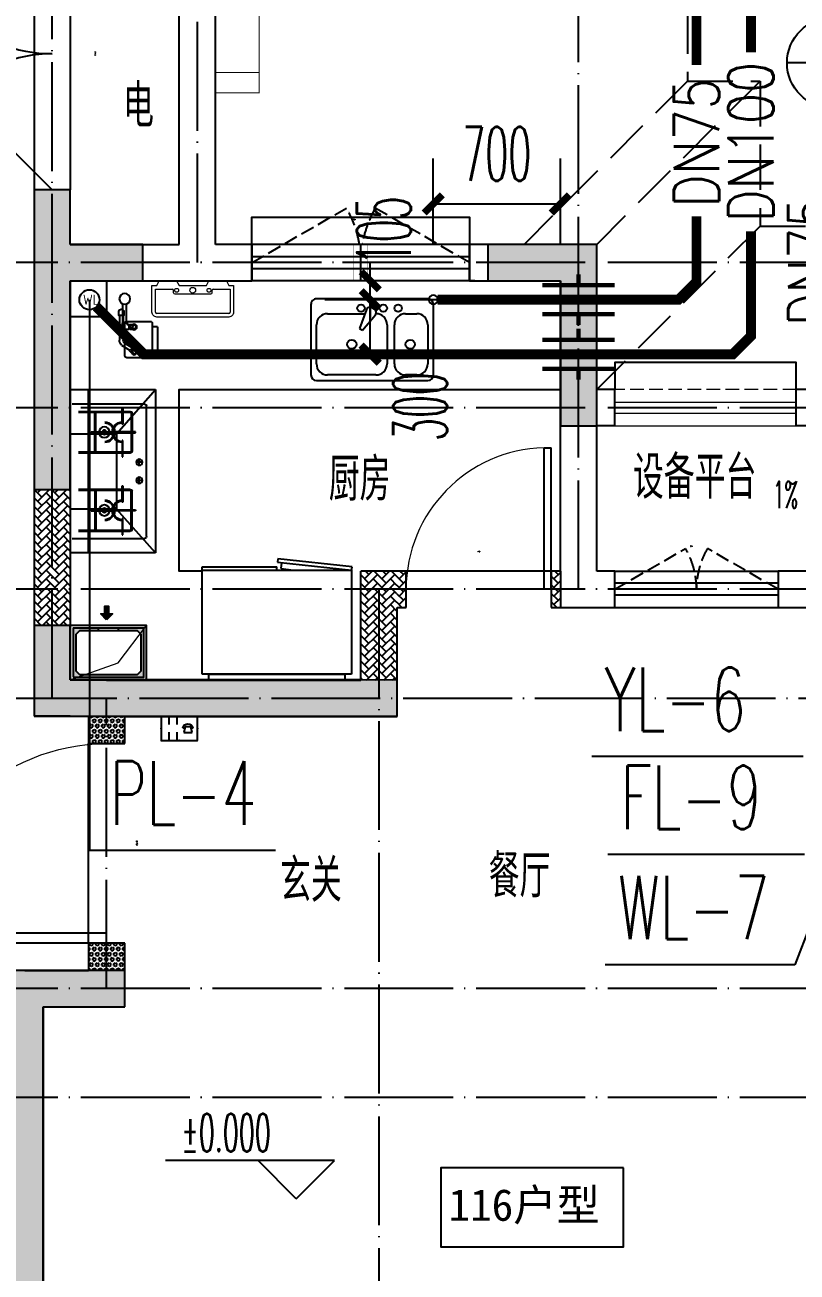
# Model space of a CAD drawing. Extents: x 27938 to 1507990, y 110129 to 923079.
# Drawn here: x 866667 to 870921, y 677996 to 684866 of the extents above; entities that cross this region are included whole.
import ezdxf
from ezdxf.enums import TextEntityAlignment as Align

# ---------------------------------------------------------------- set-up
doc = ezdxf.new("R2010")
doc.units = 0
doc.header["$LTSCALE"] = 1000
doc.header["$MEASUREMENT"] = 0
doc.linetypes.add('DASH', pattern=[0.35, 0.25, -0.1])
doc.linetypes.add('DOTE', pattern=[2.42, 2, -0.2, 0.02, -0.2])
for name, color, linetype in [('AH-FURNITURE', 1, 'Continuous'), ('COLUMN', 9, 'Continuous'), ('DIM_ELEV', 3, 'Continuous'), ('DIM_废水', 31, 'Continuous'), ('DIM_污水', 2, 'Continuous'), ('DIM_雨水', 4, 'Continuous'), ('DIM_餐饮排水', 31, 'Continuous'), ('DOTE', 1, 'Continuous'), ('EQUIP-安防', 3, 'Continuous'), ('EQUIP_污水', 7, 'Continuous'), ('IP-bath&kitchen-JOHNSON', 4, 'Continuous'), ('LVTRY', 6, 'Continuous'), ('PIPE-餐饮排水', 41, 'P'), ('PUB_HATCH', 8, 'Continuous'), ('PUB_TEXT', 4, 'Continuous'), ('TEXT_废水', 7, 'Continuous'), ('TEXT_餐饮排水', 7, 'Continuous'), ('TWT_DIM', 3, 'Continuous'), ('VALVE_餐饮排水', 7, 'Continuous'), ('VPIPE-中水', 122, 'Continuous'), ('VPIPE-餐饮排水', 41, 'P'), ('WALL', 9, 'Continuous'), ('WELL_污水', 2, 'Continuous'), ('WINDOW', 4, 'Continuous'), ('WINDOW_TEXT', 7, 'Continuous'), ('保温', 6, 'Continuous'), ('卫生间', 6, 'Continuous'), ('建筑-排气道', 9, 'Continuous'), ('机电标识类', 1, 'Continuous'), ('看线', 251, 'Continuous'), ('设备', 253, 'Continuous')]:
    doc.layers.add(name, color=color, linetype=linetype)
for name, color, linetype, lineweight in [('平面-排水沟', 86, 'Continuous', 15), ('平面-栏杆', 135, 'Continuous', 15), ('平面-看线', 45, 'Continuous', 15), ('平面-空调室内机', 176, 'Continuous', 9), ('平面-空调预留孔', 173, 'Continuous', 15), ('空调', 76, 'Continuous', 13), ('立面-洞口示意', 152, 'Continuous', 13)]:
    doc.layers.add(name, color=color, linetype=linetype, lineweight=lineweight)
doc.styles.add('_TCH_DIM', font='SIMPLEX.shx', dxfattribs={"width": 0.7, "bigfont": 'GBCBIG.shx'})
doc.styles.add('_TCH_DIM_T3', font='SIMPLEX.shx', dxfattribs={"width": 0.494118, "bigfont": 'GBCBIG.shx'})
doc.styles.add('_TCH_WINDOW', font='SIMPLEX.shx', dxfattribs={"width": 0.7, "height": 3.5, "bigfont": 'GBCBIG.shx'})
doc.styles.add('_TEL_DIM', font='SIMPLEX', dxfattribs={"width": 0.8, "height": 3.5, "bigfont": 'HZTXT'})
doc.styles.add('_TWT_PIPEDN', font='SIMPLEX', dxfattribs={"width": 0.8, "height": 3.5, "bigfont": 'HZTXT'})
doc.styles.add('_TWT_SERIAL', font='SIMPLEX', dxfattribs={"width": 0.8, "height": 3.5, "bigfont": 'HZTXT'})
doc.styles.add('DIM_FONT', font='SIMPLEX.shx', dxfattribs={"width": 0.56})
doc.styles.get("Standard").update_dxf_attribs({"font": 'gbenor.shx', "bigfont": 'gbcbig.shx'})
doc.styles.add('黑体', font='simhei.ttf')
doc.linetypes.add('P', pattern='A,3,-0.2,["P",Standard,S=0.25,R=0,X=-0.1,Y=-0.115],-0.2', length=3.4)
doc.dimstyles.new('_TWT_ARCH&&100', dxfattribs={"dimtxt": 297.5, "dimasz": 100, "dimexe": 250, "dimexo": 300, "dimgap": 126.25, "dimtad": 1, "dimdec": 0, "dimzin": 0, "dimdsep": 46, "dimtxsty": '_TCH_DIM_T3', "dimblk": 'ARCHTICK', "dimcen": 0.09, "dimclrt": 7, "dimazin": 2, "dimtfac": 1, "dimtdec": 0, "dimtix": 1, "dimtmove": 2, "dimatfit": 3, "dimfxl": 1, "dimtolj": 1, "dimtzin": 0, "dimarcsym": 0})
pattern_1 = [(45, (0, 0), (0, 47.4157523), [100.584, -33.528]), (135, (23.708, 23.708), (3e-15, 47.4157523), [100.584, -33.528])]
pattern_2 = [(90, (0, 0), (-16.49778, 1e-15), [9.525, -19.05]), (210, (0, 0), (8.24889, -14.2874966), [9.525, -19.05]), (150, (6e-16, 9.525), (-8.24889, -14.2874966), [9.525, -19.05])]

# ---------------------------------------------------------------- blocks, each defined once
blk = doc.blocks.new('A$C148B7D8E')
at = {"layer": '卫生间', "color": 159, "linetype": 'DASH', "true_color": 0x22346e}
for p, q in [((7300, 10800), (8200, 9900)), ((7700, 10800), (8600, 9900)), ((7300, 10000), (8200, 9100))]:
    blk.add_line(p, q, dxfattribs=at)
blk.add_lwpolyline([(9400.3, 15400), (7700, 15400), (7700, 10800), (7300, 10800), (7300, 10000), (900, 10000), (900, 9000), (-900, 9000), (-900, -900), (1750, -900), (1750, -2100), (23450, -2100), (23450, -900), (25100, -900)], dxfattribs=at)
blk = doc.blocks.new('rtyg7uyhg')
at = {"layer": 'LVTRY', "color": 0}
for p, q in [((194234.6, 45488.8), (193621, 45488.8)), ((193590.3, 45458.1), (193590.3, 45069.5)), ((193896.4, 45429.9), (193857.6, 45326.3)), ((193925.8, 45440.4), (193940.1, 45432.2)), ((194265.3, 45069.5), (194265.3, 45458.1)), ((193621, 45130.8), (193621, 45345.6)), ((193682.3, 45407), (193887.8, 45407)), ((193875.3, 45316), (193945.6, 45401.5)), ((194009.6, 45345.6), (194009.6, 45130.8)), ((194050.5, 45130.8), (194050.5, 45345.6)), ((194111.9, 45407), (194173.3, 45407)), ((194234.6, 45345.6), (194234.6, 45130.8)), ((193857.6, 45326.3), (193875.3, 45316)), ((193621, 45038.8), (194234.6, 45038.8)), ((193948.3, 45069.5), (193682.3, 45069.5)), ((194173.3, 45069.5), (194111.9, 45069.5))]:
    blk.add_line(p, q, dxfattribs=at)
for centre, radius in [((193866.4, 45437.7), 20.5), ((193989.2, 45437.7), 20.5), ((194071, 45437.7), 20.5), ((193815.3, 45238.2), 25.6), ((194137.5, 45238.2), 25.6)]:
    blk.add_circle(centre, radius, dxfattribs=at)
for centre, radius, start, end in [((193621, 45458.1), 30.7, 89.99999, 179.99999), ((194234.6, 45458.1), 30.7, 359.99999, 89.99999), ((193915.6, 45422.7), 20.5, 59.99999, 159.46231), ((193929.8, 45414.5), 20.5, 320.53767, 59.99999), ((193682.3, 45345.6), 61.4, 89.99999, 179.99999), ((193948.3, 45345.6), 61.4, 359.99999, 89.99999), ((194111.9, 45345.6), 61.4, 89.99999, 179.99999), ((194173.3, 45345.6), 61.4, 359.99999, 89.99999), ((193682.3, 45130.8), 61.4, 179.99999, 269.99999), ((193948.3, 45130.8), 61.4, 269.99999, 359.99999), ((194111.9, 45130.8), 61.4, 179.99999, 269.99999), ((194173.3, 45130.8), 61.4, 269.99999, 359.99999), ((193621, 45069.5), 30.7, 179.99999, 269.99999), ((194234.6, 45069.5), 30.7, 269.99999, 359.99999)]:
    blk.add_arc(centre, radius, start, end, dxfattribs=at)
at = {"layer": 'LVTRY', "color": 0, "style": 'DIM_FONT', "width": 0.8, "flags": 9}
for tag in ['YSIZE', 'XSIZE']:
    blk.add_attdef(tag, (193927.8, 45487.8), '', height=0.5, rotation=89.99999, dxfattribs=at)
blk = doc.blocks.new('A$C60D053AF')
at = {"layer": 'AH-FURNITURE', "color": 0}
for p, q in [((232.5, -90), (128.3, -90)), ((232.5, -110), (128.3, -110)), ((192.5, -71), (327.6, -71)), ((192.5, -91), (327.6, -91)), ((245, -129.5), (245, -122.5)), ((265, -129.5), (265, -122.5)), ((341.7, -96.9), (370, -143.2)), ((355.9, -82.7), (384.2, -129)), ((255, -281), (255, -251)), ((393, -281), (393, -251)), ((255, -281), (393, -281))]:
    blk.add_line(p, q, dxfattribs=at)
for points in [[(170, -68, 1), (170, -94), (192.5, -94), (192.5, -68)], [(234, -251), (414, -251, 0.414214), (424, -241), (424, -111, 0.414214), (414, -101), (234, -101, 0.414214), (224, -111), (224, -241, 0.414214)], [(268, -122.5), (268, -107, 0.414214), (248, -87), (232.5, -87), (232.5, -113), (242, -113), (242, -122.5)], [(242, -152, 1), (268, -152), (268, -129.5), (242, -129.5)], [(383.8, -161.2, 1), (402.2, -142.8), (386.3, -126.9), (367.9, -145.3)]]:
    blk.add_lwpolyline(points, format="xyb", close=True, dxfattribs=at)
for centre, radius in [((100, -100), 30), ((255, -152), 15), ((393, -152), 15), ((255, -152), 10), ((393, -152), 10)]:
    blk.add_circle(centre, radius, dxfattribs=at)
for radius in [40, 20]:
    blk.add_arc((327.6, -111), radius, 45, 90, dxfattribs=at)
blk = doc.blocks.new('A-Kitchen-7')
at = {"layer": 'LVTRY', "color": 0}
for p, q in [((-518.7, 779.7), (-7.2, 834.3)), ((-515, 756), (-518.7, 779.7)), ((-3.6, 810.6), (-515, 756)), ((-29.1, 767), (-35.2, 806.4)), ((-7.2, 834.3), (-3.6, 810.6)), ((515, 780), (0, 780)), ((0, 756), (0, 780)), ((515, 756), (515, 780)), ((515, 756), (-515, 756)), ((-515, 756), (-515, 40)), ((-485.6, 760.5), (-484.9, 756)), ((-29.1, 767), (-112.1, 756)), ((515, 40), (515, 756)), ((-515, 40), (515, 40))]:
    blk.add_line(p, q, dxfattribs=at)
blk.add_lwpolyline([(-468.9, 40), (-468.9, 0), (468.9, 0), (468.9, 40)], close=True, dxfattribs=at)
blk = doc.blocks.new('*U41')
h = blk.add_hatch(color=0)
h.set_gradient(color1=(0, 0, 255), rotation=180, tint=1)
h.paths.add_polyline_path([(0, 0), (-6.35, -6.35), (-6.35, -2.159), (-15, -2.159), (-15, 2.159), (-6.35, 2.159), (-6.35, 6.35)])
at = {"color": 0, "linetype": 'Continuous'}
blk.add_lwpolyline([(0, 0), (-6.35, -6.35), (-6.35, -2.159), (-15, -2.159), (-15, 2.159), (-6.35, 2.159), (-6.35, 6.35)], close=True, dxfattribs=at)
blk = doc.blocks.new('sgrsefv')
at = {"layer": 'PUB_HATCH'}
blk.add_hatch(color=0, dxfattribs=at).paths.add_polyline_path([(1112933.3, 840916.3), (1112933.3, 840646.3), (1113073.3, 840646.3), (1113073.3, 840661.3), (1112968.3, 840661.3), (1112948.3, 840681.3), (1112948.3, 840881.3), (1112968.3, 840901.3), (1113288.3, 840901.3), (1113308.3, 840881.3), (1113308.3, 840681.3), (1113288.3, 840661.3), (1113183.3, 840661.3), (1113183.3, 840646.3), (1113323.3, 840646.3), (1113323.3, 840916.3)])
at = {"layer": 'LVTRY', "color": 0}
for p, q in [((1113073.3, 840661.3), (1113073.3, 840646.3)), ((1113183.3, 840661.3), (1113183.3, 840646.3))]:
    blk.add_line(p, q, dxfattribs=at)
for points in [[(1112918.3, 840931.3), (1113338.3, 840931.3), (1113338.3, 840631.3), (1112918.3, 840631.3)], [(1112933.3, 840916.3), (1113323.3, 840916.3), (1113323.3, 840646.3), (1112933.3, 840646.3)], [(1113288.3, 840661.3), (1112968.3, 840661.3), (1112948.3, 840681.3), (1112948.3, 840881.3), (1112968.3, 840901.3), (1113288.3, 840901.3), (1113308.3, 840881.3), (1113308.3, 840681.3), (1113288.3, 840661.3)]]:
    blk.add_lwpolyline(points, close=True, dxfattribs=at)
at = {"layer": '立面-洞口示意', "color": 0}
blk.add_lwpolyline([(1112918.3, 840931.3), (1113181.8, 840837.4), (1113338.3, 840631.3)], dxfattribs=at)
at = {"layer": '建筑-排气道', "color": 8, "xscale": -5, "yscale": 5, "zscale": 5, "rotation": 270}
blk.add_blockref('*U41', (1113118.4, 840599), dxfattribs=at)
blk = doc.blocks.new('FRSDFDGDGDRGDR')
at = {"layer": '平面-空调预留孔', "color": 0}
for p, q in [((699612.3, 775044), (699612.3, 775441.2)), ((699618.9, 775447.8), (699746.3, 775447.8)), ((699746.3, 775447.8), (699746.3, 775355.4)), ((699719.9, 775342.2), (699719.9, 775143)), ((699726.5, 775348.8), (699739.7, 775348.8)), ((699726.5, 775136.4), (699739.7, 775136.4)), ((699746.3, 775129.8), (699746.3, 775037.4)), ((699746.3, 775037.4), (699618.9, 775037.4))]:
    blk.add_line(p, q, dxfattribs=at)
blk.add_lwpolyline([(699766.1, 775166.7), (699792.5, 775153.5), (699792.5, 775057.2), (699766.1, 775044), (699766.1, 775017.6), (699618.9, 775017.6, -0.414214), (699592.5, 775044), (699592.5, 775441.2, -0.414214), (699618.9, 775467.6), (699766.1, 775467.6), (699766.1, 775441.2), (699792.5, 775428), (699792.5, 775331.6), (699766.1, 775318.4)], format="xyb", close=True, dxfattribs=at)
for centre, radius in [((699739.7, 775331.6), 10.6), ((699739.7, 775243.2), 15.8), ((699739.7, 775153.5), 10.6)]:
    blk.add_circle(centre, radius, dxfattribs=at)
for centre, start, end in [((699618.9, 775441.2), 90, 180), ((699726.5, 775342.2), 90, 180), ((699739.7, 775355.4), 270, 360), ((699726.5, 775143), 180, 270), ((699739.7, 775129.8), 0, 90), ((699618.9, 775044), 180, 270)]:
    blk.add_arc(centre, 6.6, start, end, dxfattribs=at)
blk = doc.blocks.new('GDGDRGDRGRD')
at = {"layer": 'LVTRY', "color": 0}
for p, q in [((430080.5, 371515.4), (429864.6, 371758.3)), ((430334.8, 371758.3), (429864.6, 371758.3)), ((429864.6, 371758.3), (429864.6, 370858.3)), ((430234.8, 370858.3), (430234.8, 371758.3)), ((429914.8, 370948.3), (429914.8, 371668.3)), ((429924.8, 371678.3), (430324.8, 371678.3)), ((429994.8, 371628.3), (429994.8, 371418.3)), ((429999.8, 371628.3), (429999.8, 371418.3)), ((430289.8, 371638.3), (430004.8, 371638.3)), ((430289.8, 371633.3), (430004.8, 371633.3)), ((430045.1, 371658.3), (430045.1, 371568.3)), ((430049.6, 371658.3), (430045.1, 371658.3)), ((430049.6, 371568.3), (430049.6, 371658.3)), ((430194.8, 371418.3), (430194.8, 371628.3)), ((430199.8, 371418.3), (430199.8, 371628.3)), ((430234.8, 371668.3), (430234.8, 370948.3)), ((430045.1, 371568.3), (430049.6, 371568.3)), ((429974.8, 371525.6), (430102.3, 371525.6)), ((429974.8, 371521.1), (429974.8, 371525.6)), ((430102.3, 371521.1), (429974.8, 371521.1)), ((430334.8, 371515.4), (430080.5, 371515.4)), ((430080.5, 371515.4), (430080.5, 371100.3)), ((430219.8, 371525.6), (430092.3, 371525.6)), ((430092.3, 371525.6), (430092.3, 371521.1)), ((430092.3, 371521.1), (430219.8, 371521.1)), ((430102.3, 371525.6), (430102.3, 371521.1)), ((430219.8, 371521.1), (430219.8, 371525.6)), ((430234.8, 371100.3), (430234.8, 371515.4)), ((430004.8, 371413.3), (430289.8, 371413.3)), ((430045.1, 371388.3), (430045.1, 371478.3)), ((430045.1, 371478.3), (430049.6, 371478.3)), ((430049.6, 371478.3), (430049.6, 371388.3)), ((429935.4, 371358.3), (429974.2, 371358.3)), ((429954.8, 371338.9), (429954.8, 371377.7)), ((430004.8, 371408.3), (430289.8, 371408.3)), ((430049.6, 371388.3), (430045.1, 371388.3)), ((429954.8, 371238.9), (429954.8, 371277.7)), ((429935.4, 371258.3), (429974.2, 371258.3)), ((430004.8, 371208.3), (430289.8, 371208.3)), ((430045.1, 371228.3), (430045.1, 371138.3)), ((430049.6, 371228.3), (430045.1, 371228.3)), ((430049.6, 371138.3), (430049.6, 371228.3)), ((429994.8, 370988.3), (429994.8, 371198.3)), ((429999.8, 370988.3), (429999.8, 371198.3)), ((430004.8, 371203.3), (430289.8, 371203.3)), ((430045.1, 371138.3), (430049.6, 371138.3)), ((430194.8, 371198.3), (430194.8, 370988.3)), ((430199.8, 371198.3), (430199.8, 370988.3)), ((429864.6, 370858.3), (430080.5, 371100.3)), ((430102.3, 371095.6), (429974.8, 371095.6)), ((429974.8, 371095.6), (429974.8, 371091.1)), ((429974.8, 371091.1), (430102.3, 371091.1)), ((430080.5, 371100.3), (430334.8, 371100.3)), ((430092.3, 371091.1), (430092.3, 371095.6)), ((430092.3, 371095.6), (430219.8, 371095.6)), ((430219.8, 371091.1), (430092.3, 371091.1)), ((430102.3, 371091.1), (430102.3, 371095.6)), ((430219.8, 371095.6), (430219.8, 371091.1)), ((430045.1, 370958.3), (430045.1, 371048.3)), ((430045.1, 371048.3), (430049.6, 371048.3)), ((430049.6, 371048.3), (430049.6, 370958.3)), ((430324.8, 370938.3), (429924.8, 370938.3)), ((430289.8, 370983.3), (430004.8, 370983.3)), ((430289.8, 370978.3), (430004.8, 370978.3)), ((430049.6, 370958.3), (430045.1, 370958.3)), ((429864.6, 370858.3), (430334.8, 370858.3))]:
    blk.add_line(p, q, dxfattribs=at)
blk.add_lwpolyline([(429608.8, 370758.3), (429734.8, 370758.3), (429734.8, 371758.3), (427634.8, 371758.3)], dxfattribs=at)
for centre, radius in [((430147.3, 371523.3), 29.7), ((430147.3, 371523.3), 11.7), ((429954.8, 371358.3), 17), ((429954.8, 371258.3), 17), ((430147.3, 371093.3), 29.7), ((430147.3, 371093.3), 11.7)]:
    blk.add_circle(centre, radius, dxfattribs=at)
for centre, radius, start, end in [((429924.8, 371668.3), 10, 90, 180), ((430004.8, 371628.3), 10, 90, 180), ((430004.8, 371628.3), 5, 90, 180), ((430189.8, 371628.3), 10, 0, 90), ((430189.8, 371628.3), 5, 0, 90), ((430224.8, 371668.3), 10, 0, 90), ((430047.3, 371523.3), 56.7, 2.27424, 87.72576), ((430047.3, 371523.3), 52.2, 2.47041, 87.52959), ((430147.3, 371523.3), 56.7, 92.27424, 177.72576), ((430147.3, 371523.3), 52.2, 92.47041, 177.52959), ((430047.3, 371523.3), 56.7, 272.27424, 357.72576), ((430047.3, 371523.3), 52.2, 272.47041, 357.52959), ((430147.3, 371523.3), 56.7, 182.27424, 267.72576), ((430147.3, 371523.3), 52.2, 182.47041, 267.52959), ((430004.8, 371418.3), 10, 180, 270), ((430004.8, 371418.3), 5, 180, 270), ((430189.8, 371418.3), 5, 270, 0), ((430189.8, 371418.3), 10, 270, 0), ((430004.8, 371198.3), 10, 90, 180), ((430189.8, 371198.3), 10, 0, 90), ((430004.8, 371198.3), 5, 90, 180), ((430047.3, 371093.3), 56.7, 2.27424, 87.72576), ((430047.3, 371093.3), 52.2, 2.47041, 87.52959), ((430147.3, 371093.3), 56.7, 92.27424, 177.72576), ((430147.3, 371093.3), 52.2, 92.47041, 177.52959), ((430189.8, 371198.3), 5, 0, 90), ((430047.3, 371093.3), 56.7, 272.27424, 357.72576), ((430047.3, 371093.3), 52.2, 272.47041, 357.52959), ((430147.3, 371093.3), 56.7, 182.27424, 267.72576), ((430147.3, 371093.3), 52.2, 182.47041, 267.52959), ((429924.8, 370948.3), 10, 180, 270), ((430004.8, 370988.3), 10, 180, 270), ((430004.8, 370988.3), 5, 180, 270), ((430189.8, 370988.3), 5, 270, 0), ((430189.8, 370988.3), 10, 270, 0), ((430224.8, 370948.3), 10, 270, 0)]:
    blk.add_arc(centre, radius, start, end, dxfattribs=at)
at = {"color": 8, "xscale": -1, "rotation": 270}
blk.add_blockref('FRSDFDGDGDRGDR', (-345582.7, -327434.2), dxfattribs=at)
at = {"color": 8, "xscale": -1}
blk.add_blockref('rtyg7uyhg', (622599.6, 326769.5), dxfattribs=at)
at = {"color": 8}
for name, p, rotation in [('A$C60D053AF', (430134.8, 372358.3), 270), ('sgrsefv', (1543253.1, 1211089.9), 180)]:
    blk.add_blockref(name, p, dxfattribs=dict(at, rotation=rotation))
at = {"layer": 'LVTRY', "color": 8, "extrusion": (0, 0, -1), "xscale": -0.7999999999883585, "yscale": 0.7999999999883585, "zscale": -0.7999999999883585}
blk.add_blockref('A-Kitchen-7', (-429196.8, 370158.6), dxfattribs=at)
blk = doc.blocks.new('GFDGFSDFGD')
at = {"layer": 'PUB_HATCH'}
for points in [[(459616.6, 374623.7), (460016.6, 374623.7), (460016.6, 374823.7), (459616.6, 374823.7), (459616.6, 375123.7), (459416.6, 375123.7), (459416.6, 373473.7), (459616.6, 373473.7)], [(461916.7, 374823.7), (461916.7, 374623.7), (462316.6, 374623.7), (462316.6, 373823.7), (462516.6, 373823.7), (462516.6, 374823.7)], [(461416.8, 372423.2), (461216.6, 372424), (459616.6, 372424), (459616.6, 372724), (459416.6, 372724), (459416.6, 372224), (461416.6, 372224)], [(459266.6, 370823.7), (459266.6, 368723.7), (459066.6, 368723.7), (459066.6, 368523.7), (459466.6, 368523.7), (459466.6, 370623.7), (459916.6, 370623.7), (459916.6, 370823.7)]]:
    blk.add_hatch(color=0, dxfattribs=at).paths.add_polyline_path(points)
at = {"layer": 'COLUMN', "color": 0}
for p, q in [((459616.6, 375123.7), (459416.6, 375123.7)), ((459416.6, 375123.7), (459416.6, 373473.7)), ((459616.6, 374823.7), (459616.6, 375123.7)), ((460016.6, 374823.7), (459616.6, 374823.7)), ((460016.6, 374623.7), (460016.6, 374823.7)), ((461916.7, 374823.7), (461916.7, 374623.7)), ((462516.6, 374823.7), (461916.7, 374823.7)), ((462516.6, 373823.7), (462516.6, 374823.7)), ((459616.6, 374623.7), (460016.6, 374623.7)), ((459616.6, 373473.7), (459616.6, 374623.7)), ((461916.7, 374623.7), (462316.6, 374623.7)), ((462316.6, 374623.7), (462316.6, 373823.7)), ((462316.6, 373823.7), (462516.6, 373823.7)), ((459416.6, 373473.7), (459616.6, 373473.7)), ((459616.6, 372724), (459416.6, 372724)), ((459416.6, 372724), (459416.6, 372224)), ((459616.6, 372424), (459616.6, 372724)), ((461216.6, 372424), (459616.6, 372424)), ((461416.8, 372423.2), (461216.6, 372424)), ((461416.6, 372224), (461416.8, 372423.2)), ((459416.6, 372224), (461416.6, 372224)), ((459916.6, 370823.7), (459266.6, 370823.7)), ((459916.6, 370623.7), (459916.6, 370823.7)), ((459466.6, 368523.7), (459466.6, 370623.7)), ((459466.6, 370623.7), (459916.6, 370623.7))]:
    blk.add_line(p, q, dxfattribs=at)
blk = doc.blocks.new('GDFGDGRD')
at = {"layer": '保温', "linetype": 'ByBlock', "ltscale": 10}
h = blk.add_hatch(dxfattribs=at)
h.set_pattern_fill('AR-HBONE', color=251, scale=55)
h.set_pattern_definition(pattern_1)
h.paths.add_polyline_path([(431616.6, 372723.9), (431816.6, 372723.9), (431816.7, 373473.7), (431616.7, 373473.7)])
h = blk.add_hatch(dxfattribs=at)
h.set_pattern_fill('AR-HBONE', color=251, scale=55)
h.set_pattern_definition(pattern_1)
h.paths.add_polyline_path([(428966.6, 372823.7), (428966.6, 373023.7), (428916.6, 373023.7), (428916.6, 372823.7)])
h = blk.add_hatch(dxfattribs=at)
h.set_pattern_fill('AR-HBONE', color=251, scale=55)
h.set_pattern_definition(pattern_1)
h.paths.add_polyline_path([(429816.6, 372823.7), (429816.6, 373023.7), (429766.6, 373023.7), (429766.6, 372823.7)])
h = blk.add_hatch(dxfattribs=at)
h.set_pattern_fill('AR-HBONE', color=251, scale=55)
h.set_pattern_definition(pattern_1)
h.paths.add_polyline_path([(430017.8, 372423.6), (430016.6, 373023.7), (429816.6, 373023.7), (429817.8, 372423.6)])
at = {"layer": '保温', "linetype": 'Continuous', "ltscale": 10}
h = blk.add_hatch(dxfattribs=at)
h.set_pattern_fill('HEX', color=251, scale=10, angle=90, style=0)
h.set_pattern_definition(pattern_2)
h.paths.add_polyline_path([(431316.6, 372073.7), (431516.6, 372073.7), (431516.7, 372223.7), (431316.7, 372223.7)])
h = blk.add_hatch(dxfattribs=at)
h.set_pattern_fill('HEX', color=251, scale=10, angle=90, style=0)
h.set_pattern_definition(pattern_2)
h.paths.add_polyline_path([(431316.6, 370823.7), (431516.6, 370823.7), (431516.7, 370973.7), (431316.7, 370973.7)])
at = {"layer": '保温', "color": 251, "linetype": 'ByBlock', "ltscale": 10}
blk.add_line((428916.6, 373023.7), (428916.6, 372823.7), dxfattribs=at)
blk = doc.blocks.new('dongkong')
blk.add_wipeout([(-603756, 210771), (-603756, 210570.8), (-603836, 210570.8), (-603836, 210771)])
at = {"layer": '机电标识类', "color": 250, "linetype": 'DASH', "ltscale": 400}
for p, q in [((-603796, 210771), (-603796, 210570.8)), ((-603896, 210670.7), (-603696, 210670.7))]:
    blk.add_line(p, q, dxfattribs=at)
at = {"layer": '空调', "color": 6, "linetype": 'DASH', "const_width": 2}
blk.add_lwpolyline([(-603756, 210771), (-603756, 210570.8), (-603836, 210570.8), (-603836, 210771)], close=True, dxfattribs=at)
blk = doc.blocks.new('A$C341176C1')
at = {"layer": '设备', "color": 3, "const_width": 5}
blk.add_lwpolyline([(-240, -200), (0, -200), (0, -800), (-240, -800)], close=True, dxfattribs=at)
for points in [[(-240, -312.3), (0, -312.3)], [(-240, -687.7), (0, -687.7)]]:
    blk.add_lwpolyline(points, dxfattribs=at)
blk = doc.blocks.new('$equip$00002628')
at = {"linetype": 'Continuous'}
for p, q in [((-0.625, 0.415), (0.625, 0.415)), ((-0.625, -0.415), (-0.625, 0.415)), ((-0.472, 0.01), (-0.409, 0.01)), ((-0.446, -0.138), (-0.395, 0.058)), ((-0.395, 0.058), (-0.395, 0.058)), ((-0.395, 0.058), (-0.206, 0.058)), ((-0.206, 0.058), (-0.155, -0.138)), ((-0.191, 0.01), (-0.129, 0.01)), ((0.071, 0.129), (0.071, 0.415)), ((0.35, 0.129), (0.35, 0.415)), ((0.625, 0.415), (0.625, -0.415)), ((0.625, -0.415), (-0.625, -0.415)), ((-0.155, -0.138), (-0.446, -0.138)), ((0.071, -0.415), (0.071, -0.129)), ((0.35, -0.415), (0.35, -0.129))]:
    blk.add_line(p, q, dxfattribs=at)
at = {"const_width": 0.05}
blk.add_lwpolyline([(-0.625, 0.415), (0.625, 0.415), (0.625, -0.415), (-0.625, -0.415), (-0.625, 0.415), (0.625, 0.415)], dxfattribs=at)
at = {"linetype": 'Continuous'}
blk.add_arc((-0.3, -0.011), 0.173, 6.9897, 173.0103, dxfattribs=at)
for p in [(-0.625, 0), (0, 0.415), (0, -0.415), (0.625, 0)]:
    blk.add_point(p)
at = {"color": 7, "style": '_TEL_DIM', "flags": 1}
blk.add_attdef('A', text='', height=0.000025, dxfattribs=at).set_placement((0, 0), align=Align.MIDDLE_CENTER)
blk = doc.blocks.new('GHFHFHTFHCSDCS')
at = {"layer": 'EQUIP-安防', "xscale": -160, "yscale": 160, "zscale": 160}
blk.add_blockref('$equip$00002628', (460216.6, 372157.3), dxfattribs=at)
blk = doc.blocks.new('$TWTSYS$00000190')
blk.add_line((0, 0.5, 0), (0, -0.5, 0))
blk.add_circle((0, 0, 0), 0.5)
blk = doc.blocks.new('_ArchTick')
at = {"color": 0, "linetype": 'ByBlock', "const_width": 0.4}
blk.add_lwpolyline([(-0.5, -0.5), (0.5, 0.5)], dxfattribs=at)
blk = doc.blocks.new('*D718')
at = {"layer": 'Defpoints', "color": 0}
for p in [(868568.9, 683352.2), (869445.2, 683352.2), (869445.2, 683052.2)]:
    blk.add_point(p, dxfattribs=at)
at = {"layer": 'TWT_DIM', "color": 0, "lineweight": -2}
for p, q in [((869145.2, 683352.2), (868318.9, 683352.2)), ((868568.9, 683052.2), (868568.9, 683352.2)), ((869145.2, 683052.2), (868318.9, 683052.2))]:
    blk.add_line(p, q, dxfattribs=at)
at = {"layer": 'TWT_DIM', "color": 0, "lineweight": -2, "xscale": 100, "yscale": 100, "zscale": 100}
for p, rotation in [((868568.9, 683352.2), 90), ((868568.9, 683052.2), 270)]:
    blk.add_blockref('_ArchTick', p, dxfattribs=dict(at, rotation=rotation))
at = {"layer": 'TWT_DIM', "color": 7, "insert": (868843.9, 682763.2), "char_height": 297.5, "attachment_point": 5, "rotation": 90, "style": '_TCH_DIM_T3'}
blk.add_mtext('\\A1;300', dxfattribs=at)
blk = doc.blocks.new('*D719')
at = {"layer": 'Defpoints', "color": 0}
for p in [(868568.9, 683457.2), (869445.2, 683457.2), (869445.2, 683352.2)]:
    blk.add_point(p, dxfattribs=at)
at = {"layer": 'TWT_DIM', "color": 0, "lineweight": -2}
for p, q in [((868568.9, 683457.2), (868568.9, 683557.2)), ((869145.2, 683457.2), (868318.9, 683457.2)), ((868568.9, 683352.2), (868568.9, 683457.2)), ((869145.2, 683352.2), (868318.9, 683352.2)), ((868568.9, 683352.2), (868568.9, 683252.2))]:
    blk.add_line(p, q, dxfattribs=at)
at = {"layer": 'TWT_DIM', "color": 0, "lineweight": -2, "xscale": 100, "yscale": 100, "zscale": 100}
for p, rotation in [((868568.9, 683457.2), 270), ((868568.9, 683352.2), 90)]:
    blk.add_blockref('_ArchTick', p, dxfattribs=dict(at, rotation=rotation))
at = {"layer": 'TWT_DIM', "color": 7, "insert": (868644.4, 683732.2), "char_height": 297.5, "attachment_point": 5, "rotation": 90, "style": '_TCH_DIM_T3'}
blk.add_mtext('\\A1;105', dxfattribs=at)
blk = doc.blocks.new('*D720')
at = {"layer": 'Defpoints', "color": 0}
for p in [(869616.6, 683880.2), (868916.2, 683352.2), (869616.6, 683352.2)]:
    blk.add_point(p, dxfattribs=at)
at = {"layer": 'TWT_DIM', "color": 0, "lineweight": -2}
for p, q in [((868916.2, 683652.2), (868916.2, 684130.2)), ((869616.6, 683652.2), (869616.6, 684130.2)), ((868916.2, 683880.2), (869616.6, 683880.2))]:
    blk.add_line(p, q, dxfattribs=at)
at = {"layer": 'TWT_DIM', "color": 0, "lineweight": -2, "xscale": 100, "yscale": 100, "zscale": 100, "rotation": 180}
blk.add_blockref('_ArchTick', (868916.2, 683880.2), dxfattribs=at)
at = {"layer": 'TWT_DIM', "color": 0, "lineweight": -2, "xscale": 100, "yscale": 100, "zscale": 100}
blk.add_blockref('_ArchTick', (869616.6, 683880.2), dxfattribs=at)
at = {"layer": 'TWT_DIM', "color": 7, "insert": (869266.4, 684155.2), "char_height": 297.5, "attachment_point": 5, "style": '_TCH_DIM_T3'}
blk.add_mtext('\\A1;700', dxfattribs=at)
blk = doc.blocks.new('$DorLib2D$00000116')
at = {"color": 0}
for p, q in [((-0.5, 0), (-0.1464, 0.3536)), ((0.5, 0), (0.1464, 0.3536))]:
    blk.add_line(p, q, dxfattribs=at)
for centre, start, end in [((-0.5, 0), 0, 45), ((0.5, 0), 135, 180)]:
    blk.add_arc(centre, 0.5, start, end, dxfattribs=at)
blk = doc.blocks.new('$DorLib2D$00000001')
at = {"color": 0}
for p, q in [((0.45, 0.975), (0.5, 0.975)), ((0.45, 0), (0.45, 0.975)), ((0.5, 0), (0.5, 0.975)), ((0.5, 0), (0.45, 0))]:
    blk.add_line(p, q, dxfattribs=at)
at = {"color": 0, "lineweight": 13}
blk.add_arc((0.475, 0), 0.975, 91.46928, 180, dxfattribs=at)
blk = doc.blocks.new('$WINLIB2D$00000001')
at = {"color": 0}
for points in [[(-0.5, 0.5), (-0.5, -0.5)], [(-0.5, 0.5), (0.5, 0.5)], [(0.5, -0.5), (0.5, 0.5)], [(0.5, 0.1667), (-0.5, 0.1667)], [(0.5, -0.1667), (-0.5, -0.1667)], [(-0.5, -0.5), (0.5, -0.5)]]:
    blk.add_lwpolyline(points, dxfattribs=at)
blk = doc.blocks.new('$VALVE$00000553')
at = {"const_width": 30}
for points in [[(0, 100), (0, 175)], [(0, 100), (-250, 100), (-250, 100)], [(0, 100), (250, 100), (250, 100)], [(-250, -100), (-250, -100), (0, -100)], [(250, -100), (250, -100), (0, -100)], [(0, -175), (0, -100)]]:
    blk.add_lwpolyline(points, dxfattribs=at)
blk = doc.blocks.new('$TwtSys$00000147')
blk.add_circle((0, 0, 0), 25)

msp = doc.modelspace()

# ---------------------------------------------------------------- hatches: boundary and pattern name
at = {"layer": 'PIPE-餐饮排水'}
for points in [[(870366.6, 683452.2), (870386, 683432.7), (870394.1, 683440.8)], [(870366.6, 683452.2), (870394.1, 683452.2), (870394.1, 683440.8)], [(870266.6, 683352.2), (870266.6, 683324.7), (870278, 683324.7)], [(870266.6, 683352.2), (870286, 683332.7), (870278, 683324.7)], [(870666.6, 683152.2), (870686, 683132.7), (870694.1, 683140.8)], [(870666.6, 683152.2), (870694.1, 683152.2), (870694.1, 683140.8)], [(867321.8, 683052.2), (867302.3, 683032.7), (867310.4, 683024.7)], [(867321.8, 683052.2), (867321.8, 683024.7), (867310.4, 683024.7)], [(870566.6, 683052.2), (870566.6, 683024.7), (870578, 683024.7)], [(870566.6, 683052.2), (870586, 683032.7), (870578, 683024.7)]]:
    msp.add_hatch(color=256, dxfattribs=at).paths.add_polyline_path(points)

# ---------------------------------------------------------------- linework, layer by layer
at = {"color": 8}
msp.add_lwpolyline([(869963.6, 678570.3), (868957.6, 678570.3), (868957.6, 678134.3), (869963.6, 678134.3)], close=True, dxfattribs=at)
at = {"layer": 'DIM_ELEV', "color": 8}
for p, q in [((868371.7, 678610), (867440.8, 678610)), ((868161.7, 678400), (867951.7, 678610)), ((868161.7, 678400), (868371.7, 678610))]:
    msp.add_line(p, q, dxfattribs=at)
at = {"layer": 'DIM_废水'}
msp.add_line((870960.8, 680296.2), (869878, 680296.2), dxfattribs=at)
at = {"layer": 'DIM_污水'}
for p, q in [((871621.8, 681552.2), (870909.1, 679688.9)), ((870909.1, 679688.9), (869863.6, 679688.9))]:
    msp.add_line(p, q, dxfattribs=at)
at = {"layer": 'DIM_雨水'}
msp.add_line((870954, 680836.2), (869789.9, 680836.2), dxfattribs=at)
at = {"layer": 'DIM_餐饮排水'}
for p, q in [((867021.8, 683352.2), (867021.8, 680320)), ((867021.8, 680320), (868047.9, 680320))]:
    msp.add_line(p, q, dxfattribs=at)
at = {"layer": 'DOTE', "color": 169, "linetype": 'DOTE', "ltscale": 0.3}
for p, q in [((866816.6, 681157.4), (866816.6, 690157.2)), ((869716.6, 681757.2), (869716.6, 690157.2)), ((867616.6, 683557.2), (867616.6, 685207.2)), ((879916.6, 682757.2), (825916.6, 682757.2)), ((879916.6, 681757.2), (825916.6, 681757.2)), ((868616.4, 681757.2), (868616.6, 666975.2)), ((825916.6, 681157.4), (879916.6, 681157.4)), ((867116.6, 679557.2), (867116.6, 681157.2)), ((879916.6, 679557.2), (825916.6, 679557.2)), ((879916.6, 678957.2), (825916.6, 678957.2))]:
    msp.add_line(p, q, dxfattribs=at)
at = {"layer": 'IP-bath&kitchen-JOHNSON', "color": 8}
msp.add_lwpolyline([(867116.6, 683457.2), (867116.6, 683257.2), (866916.6, 683257.2)], dxfattribs=at)
at = {"layer": 'PIPE-餐饮排水', "ltscale": 0.5, "const_width": 55}
for points in [[(870366.6, 684644.6), (870366.6, 685107.6)], [(870666.6, 684715.5), (870666.6, 685107.6)], [(870366.6, 683452.2), (870366.6, 683811.3)], [(870666.6, 683152.2), (870666.6, 683729.8)], [(870266.6, 683352.2), (870366.6, 683452.2)], [(867060.7, 683313.3), (867321.8, 683052.2)], [(870266.6, 683352.2), (868941.2, 683352.2)], [(870566.6, 683052.2), (870666.6, 683152.2)], [(870566.6, 683052.2), (867321.8, 683052.2)]]:
    msp.add_lwpolyline(points, dxfattribs=at)
at = {"layer": 'VPIPE-中水', "color": 8, "linetype": 'Continuous'}
msp.add_circle((867021.8, 683352.2), 55, dxfattribs=at)
at = {"layer": 'VPIPE-餐饮排水'}
msp.add_circle((867021.8, 683352.2), 55, dxfattribs=at)
at = {"layer": 'WALL', "color": 8}
for p, q in [((867516.6, 683657.2), (867516.6, 685557.3)), ((867716.6, 683657.2), (867716.6, 685557.3)), ((866916.6, 683957.2), (866716.6, 683957.2)), ((866716.6, 683957.2), (866716.6, 683557.2)), ((866916.6, 683657.2), (866916.6, 683957.2)), ((866916.6, 683657.2), (867516.6, 683657.2)), ((867916.6, 683657.2), (867716.6, 683657.2)), ((867916.6, 683457.2), (867916.6, 683657.2)), ((869816.6, 683657.2), (869116.6, 683657.2)), ((869116.6, 683657.2), (869116.6, 683457.2)), ((869816.6, 682857.2), (869816.6, 683657.2)), ((866716.6, 683557.2), (866716.6, 681157.4)), ((866916.6, 683457.2), (867616.6, 683457.2)), ((866916.6, 683457.2), (866916.6, 681257.4)), ((867616.6, 683457.2), (867916.6, 683457.2)), ((869116.6, 683457.2), (869616.6, 683457.2)), ((869616.6, 682757.2), (869616.6, 683457.2)), ((869916.6, 682857.2), (869816.6, 682857.2)), ((869916.6, 682657.2), (869916.6, 682857.2)), ((871516.6, 682857.2), (870916.6, 682857.2)), ((870916.6, 682657.2), (870916.6, 682857.2)), ((869616.6, 681857.2), (869616.6, 682757.2)), ((869816.6, 681857.2), (869816.6, 682657.2)), ((869916.6, 682657.2), (869816.6, 682657.2)), ((871316.6, 682657.2), (870916.6, 682657.2)), ((868766.6, 681857.2), (868516.6, 681857.2)), ((868516.6, 681257.2), (868516.6, 681857.2)), ((868766.6, 681657.2), (868766.6, 681857.2)), ((869616.6, 681857.2), (869566.6, 681857.2)), ((869566.6, 681857.2), (869566.6, 681657.2)), ((869916.6, 681857.2), (869816.6, 681857.2)), ((869916.6, 681657.2), (869916.6, 681857.2)), ((871416.6, 681857.2), (870816.6, 681857.2)), ((870816.6, 681857.2), (870816.6, 681657.2)), ((868716.6, 681657.2), (868766.6, 681657.2)), ((868716.6, 681057.2), (868716.6, 681657.2)), ((869566.6, 681657.2), (869716.6, 681657.2)), ((869716.6, 681657.2), (869916.6, 681657.2)), ((870816.6, 681657.2), (871316.6, 681657.2)), ((866916.6, 681257.4), (867116.7, 681257.2)), ((867116.6, 681257.2), (868516.6, 681257.2)), ((866716.6, 681157.4), (866716.6, 681057.4)), ((866916.6, 681057.4), (866716.6, 681057.4)), ((866916.6, 681057.4), (867016.6, 681057.3)), ((866916.6, 681057.4), (866916.6, 681057.4)), ((867016.6, 681057.3), (867016.6, 680907.2)), ((867216.6, 680907.2), (867216.6, 681057.2)), ((867216.6, 681057.2), (868716.6, 681057.2)), ((867016.6, 680907.2), (867216.6, 680907.2)), ((867216.6, 679807.2), (867016.6, 679807.2)), ((867016.6, 679807.2), (867016.6, 679657.2)), ((867216.6, 679457.2), (867216.6, 679807.2)), ((866666.6, 679657.2), (867016.6, 679657.2)), ((866766.6, 679457.2), (866766.6, 677557.2)), ((866766.6, 679457.2), (867216.6, 679457.2))]:
    msp.add_line(p, q, dxfattribs=at)
at = {"layer": 'WINDOW', "color": 8}
for p, q in [((866716.6, 685457.2), (866716.6, 683957.2)), ((866916.6, 685457.2), (866916.6, 683957.2)), ((869566.6, 681857.2), (868766.6, 681857.2)), ((867016.6, 679807.2), (867016.6, 680907.2))]:
    msp.add_line(p, q, dxfattribs=at)
at = {"layer": 'WINDOW', "color": 8, "linetype": 'DASH', "ltscale": 0.3}
for points in [[(867918.4, 683557.2), (868438, 683857.2, -0.131652), (868518.4, 683557.2)], [(869116.6, 683557.2), (868597, 683857.2, 0.131652), (868516.6, 683557.2)], [(869916.6, 681757.2), (870306.3, 681982.1, -0.131605), (870366.6, 681757.2)], [(870816.6, 681757.2), (870426.8, 681982.1, 0.131605), (870366.6, 681757.2)]]:
    msp.add_lwpolyline(points, format="xyb", dxfattribs=at)
at = {"layer": '平面-栏杆', "color": 8}
for points in [[(869916.6, 682787.3), (870916.6, 682787.5)], [(869916.6, 682727.3), (870916.6, 682727.5)]]:
    msp.add_lwpolyline(points, dxfattribs=at)
at = {"layer": '平面-看线', "color": 8, "linetype": 'DASH', "ltscale": 0.3}
msp.add_lwpolyline([(870916.6, 682857.2), (869916.6, 682857.2)], dxfattribs=at)
at = {"layer": '平面-看线', "color": 8}
msp.add_lwpolyline([(869916.6, 682657.2), (870916.6, 682657.2)], dxfattribs=at)
at = {"layer": '看线', "color": 8, "ltscale": 0.5}
msp.add_lwpolyline([(870916.6, 682857.2), (870916.6, 683007.2), (869916.6, 683007.2), (869916.6, 682857.2)], dxfattribs=at)

# ---------------------------------------------------------------- block references
at = {"color": 8, "xscale": -1}
for name, p in [('A$C148B7D8E', (878016.6, 673757.2)), ('A$C341176C1', (867716.6, 685291.7)), ('GDGDRGDRGRD', (1297251.4, 311098.8)), ('GDFGDGRD', (1298533.2, 308833.4))]:
    msp.add_blockref(name, p, dxfattribs=at)
at = {"color": 8}
for name in ['GFDGFSDFGD', 'GHFHFHTFHCSDCS']:
    msp.add_blockref(name, (407300, 308833.4), dxfattribs=at)
at = {"layer": 'EQUIP_污水', "yscale": -1, "rotation": 7.220074419324172e-06}
msp.add_blockref('$TwtSys$00000147', (868916.2, 683352.2), dxfattribs=at)
at = {"layer": 'VALVE_餐饮排水', "xscale": 0.8, "yscale": -0.8, "zscale": 0.8}
for p, rotation in [((869716.6, 683352.2), 180.0000069153215), ((869716.6, 683052.2), 180.0000063443511)]:
    msp.add_blockref('$VALVE$00000553', p, dxfattribs=dict(at, rotation=rotation))
at = {"layer": 'WELL_污水', "xscale": 500, "yscale": 500, "zscale": 500, "rotation": 270}
msp.add_blockref('$TWTSYS$00000190', (871115.5, 684657.2), dxfattribs=at)
at = {"layer": 'WINDOW', "color": 8}
ref = msp.add_blockref('$DorLib2D$00000116', (866816.6, 684707.2), dxfattribs=dict(at, xscale=-1500, yscale=-1500, zscale=-1500, rotation=270.000010069939))
ref.add_attrib('A', 'BFGM1518', (867056.2, 684699.7), dxfattribs={"layer": 'WINDOW_TEXT', "color": 8, "ltscale": 0.5, "height": 4.25, "rotation": 90.00001, "style": '_TCH_WINDOW', "width": 0.494118})
ref = msp.add_blockref('$DorLib2D$00000001', (869166.6, 681757.2), dxfattribs=dict(at, xscale=-800, yscale=-800, zscale=-800, rotation=179.9999999993937))
ref.add_attrib('A', 'M0822', (869161.7, 681963.2), dxfattribs={"layer": 'WINDOW_TEXT', "color": 8, "ltscale": 0.5, "height": 4.25, "rotation": 360, "style": '_TCH_WINDOW', "width": 0.494118})
ref = msp.add_blockref('$WINLIB2D$00000001', (870366.6, 681757.2), dxfattribs=dict(at, xscale=-900, yscale=200, zscale=-900, rotation=179.999999997536))
ref.add_attrib('A', 'C0914', (870332.8, 681992.5), dxfattribs={"layer": 'WINDOW_TEXT', "color": 8, "ltscale": 0.5, "height": 4.25, "rotation": 360, "style": '_TCH_WINDOW', "width": 0.494118})
ref = msp.add_blockref('$DorLib2D$00000001', (867116.6, 680357.2), dxfattribs=dict(at, xscale=-1100, yscale=1100, zscale=-1100, rotation=89.99999999052845))
ref.add_attrib('A', 'YFDM1122', (867287.4, 680346.7), dxfattribs={"layer": 'WINDOW_TEXT', "color": 8, "ltscale": 0.5, "height": 5.95, "rotation": 90, "style": '_TCH_WINDOW', "width": 0.494118})

# ---------------------------------------------------------------- texts
at = {"color": 8, "style": '黑体'}
msp.add_text('116户型', height=175, dxfattribs=at).set_placement((868999.9, 678278.1))
at = {"layer": 'DIM_ELEV', "color": 7, "style": '_TCH_DIM', "width": 0.494118}
msp.add_text('%%P0.000', height=208.25, dxfattribs=at).set_placement((867527.6, 678659))
at = {"layer": 'DIM_废水', "color": 7, "style": '_TWT_SERIAL', "width": 0.64}
msp.add_text('FL-9', height=350, dxfattribs=at).set_placement((869948, 680436.2))
at = {"layer": 'DIM_污水', "color": 7, "style": '_TWT_SERIAL', "width": 0.64}
msp.add_text('WL-7', height=350, dxfattribs=at).set_placement((869933.6, 679828.9))
at = {"layer": 'DIM_雨水', "color": 7, "style": '_TWT_SERIAL', "width": 0.64}
msp.add_text('YL-6', height=350, dxfattribs=at).set_placement((869859.9, 680976.2))
at = {"layer": 'DIM_餐饮排水', "color": 7, "style": '_TWT_SERIAL', "width": 0.64}
msp.add_text('PL-4', height=350, dxfattribs=at).set_placement((867135.3, 680460))
at = {"layer": 'PUB_TEXT', "color": 8}
for s, height, p in [('电', 236.3, (867207, 684301.9)), ('WL', 56, (866986.8, 683324.2)), ('厨房', 236.31, (868340.5, 682244.8)), ('设备平台', 236.31, (870016.3, 682256.1)), ('餐厅', 236.31, (869221.9, 680059.3)), ('玄关', 236.31, (868071.9, 680035))]:
    msp.add_text(s, height=height, dxfattribs=at).set_placement(p)
at = {"layer": 'TEXT_废水', "style": '_TWT_PIPEDN', "width": 0.8}
msp.add_text('DN75', height=250, rotation=90, dxfattribs=at).set_placement((871121.6, 683207.6))
at = {"layer": 'TEXT_餐饮排水', "style": '_TWT_PIPEDN', "width": 0.8}
for s, p in [('DN100', (870791.6, 683779.8)), ('DN75', (870491.6, 683861.3))]:
    msp.add_text(s, height=250, rotation=90, dxfattribs=at).set_placement(p)
at = {"layer": '平面-排水沟', "color": 7, "style": '_TCH_DIM', "width": 0.494118}
msp.add_text('1%', height=148.75, dxfattribs=at).set_placement((870787.9, 682204.1))

# ---------------------------------------------------------------- dimensions: what is measured, and where the dimension line sits
at = {"layer": 'TWT_DIM'}
dim = msp.add_aligned_dim(p1=(868916.2, 683352.2), p2=(869616.6, 683352.2), distance=528, dimstyle='_TWT_ARCH&&100', dxfattribs=at)
dim.commit()
dim.dimension.update_dxf_attribs({"geometry": '*D720', "text_midpoint": (869266.4, 684155.2)})
dim = msp.add_linear_dim(base=(868568.9, 683352.2), p1=(869445.2, 683052.2), p2=(869445.2, 683352.2), angle=90, dimstyle='_TWT_ARCH&&100', dxfattribs=at)
dim.commit()
dim.dimension.update_dxf_attribs({"geometry": '*D718', "text_midpoint": (868843.9, 682763.2), "dimtype": 129})

# ---------------------------------------------------------------- next in the draw order: block references
at = {"layer": '平面-空调室内机', "color": 8, "ltscale": 0.3, "rotation": 180}
msp.add_blockref('dongkong', (264720.5, 894228), dxfattribs=at)

# ---------------------------------------------------------------- next in the draw order: linework, layer by layer
at = {"layer": 'DOTE', "color": 169, "linetype": 'DOTE', "ltscale": 0.3}
msp.add_line((879916.6, 683557.2), (825916.6, 683557.2), dxfattribs=at)
at = {"layer": '看线', "color": 8, "ltscale": 0.5}
msp.add_lwpolyline([(867916.6, 683657.2), (867916.6, 683807.2), (869116.6, 683807.2), (869116.6, 683657.2)], dxfattribs=at)

# ---------------------------------------------------------------- next in the draw order: block references
at = {"layer": 'WINDOW', "color": 8}
ref = msp.add_blockref('$WINLIB2D$00000001', (868516.6, 683557.2), dxfattribs=dict(at, xscale=-1200, yscale=-200, zscale=-1200, rotation=3.665382377524044e-09))
ref.add_attrib('A', 'C1214', (868475.3, 683792.5), dxfattribs={"layer": 'WINDOW_TEXT', "color": 8, "ltscale": 0.5, "height": 4.25, "rotation": 0, "style": '_TCH_WINDOW', "width": 0.494118})

# ---------------------------------------------------------------- next in the draw order: dimensions: what is measured, and where the dimension line sits
at = {"layer": 'TWT_DIM'}
dim = msp.add_linear_dim(base=(868568.9, 683457.2), p1=(869445.2, 683352.2), p2=(869445.2, 683457.2), angle=90, dimstyle='_TWT_ARCH&&100', dxfattribs=at)
dim.commit()
dim.dimension.update_dxf_attribs({"geometry": '*D719', "text_midpoint": (868644.4, 683732.2), "dimtype": 129})

doc.saveas('drawing.dxf')
